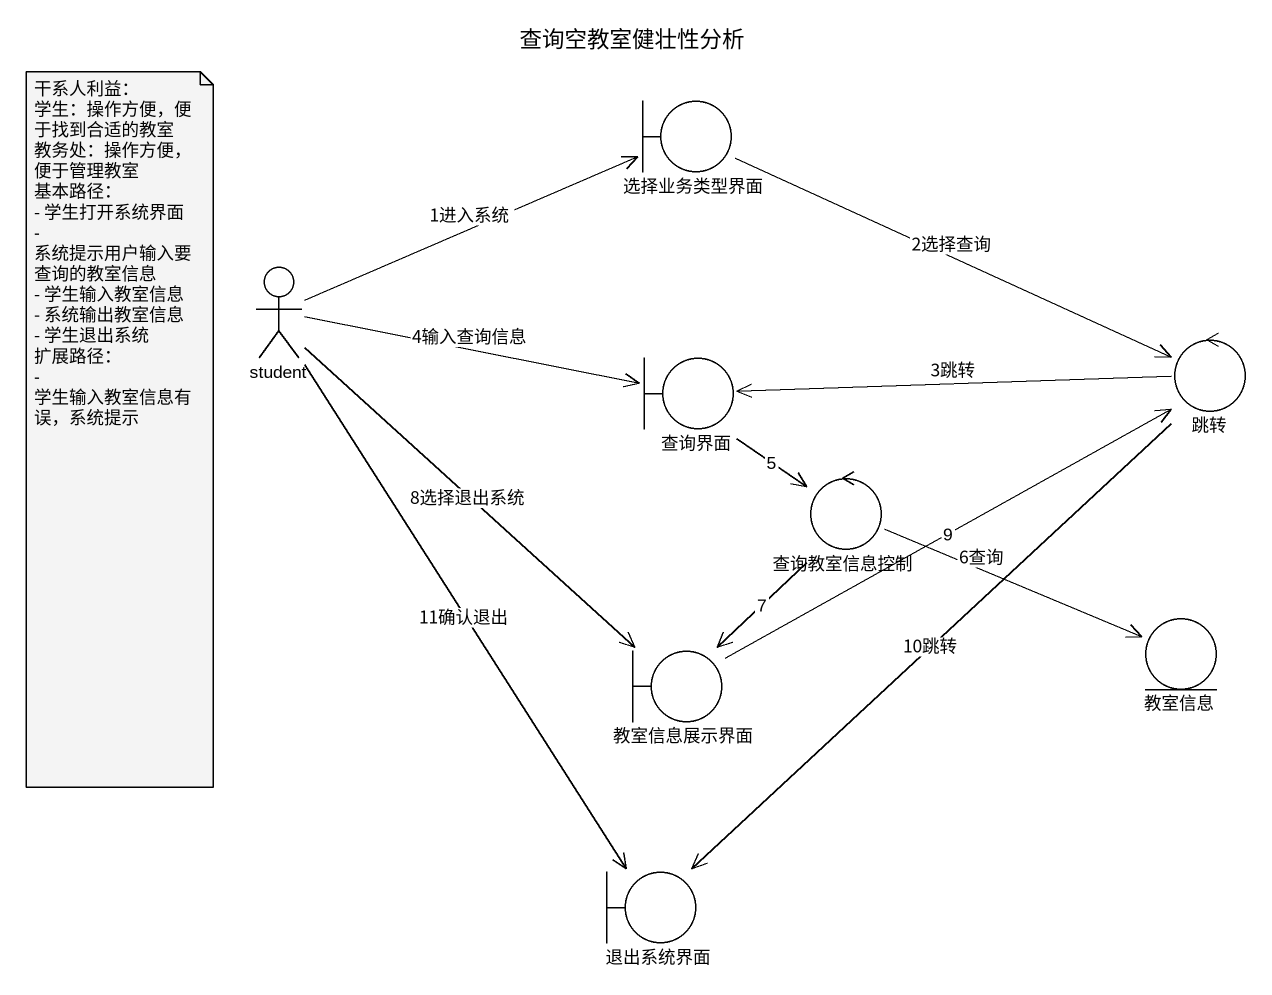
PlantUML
@startuml
title 查询空教室健壮性分析
boundary 选择业务类型界面
actor student
boundary 查询界面
control 跳转
control 查询教室信息控制
boundary 教室信息展示界面
entity 教室信息
boundary 退出系统界面
选择业务类型界面 -right-> 跳转 : 2选择查询
student -right-> 选择业务类型界面 : 1进入系统
student -right-> 查询界面 : 4输入查询信息
student --> 教室信息展示界面 : 8选择退出系统
student --> 退出系统界面 : 11确认退出
查询界面 --> 查询教室信息控制 : 5
跳转 -left-> 查询界面 : 3跳转
跳转 --> 退出系统界面 : 10跳转
查询教室信息控制 --> 教室信息展示界面 : 7
查询教室信息控制 -right-> 教室信息 : 6查询
教室信息展示界面 -right-> 跳转 : 9
note as N1
  干系人利益：
  学生：操作方便，便于找到合适的教室
  教务处：操作方便，便于管理教室
  基本路径：
  - 学生打开系统界面
  - 系统提示用户输入要查询的教室信息
  - 学生输入教室信息
  - 系统输出教室信息
  - 学生退出系统
  扩展路径：
  - 学生输入教室信息有误，系统提示
end note
@enduml
